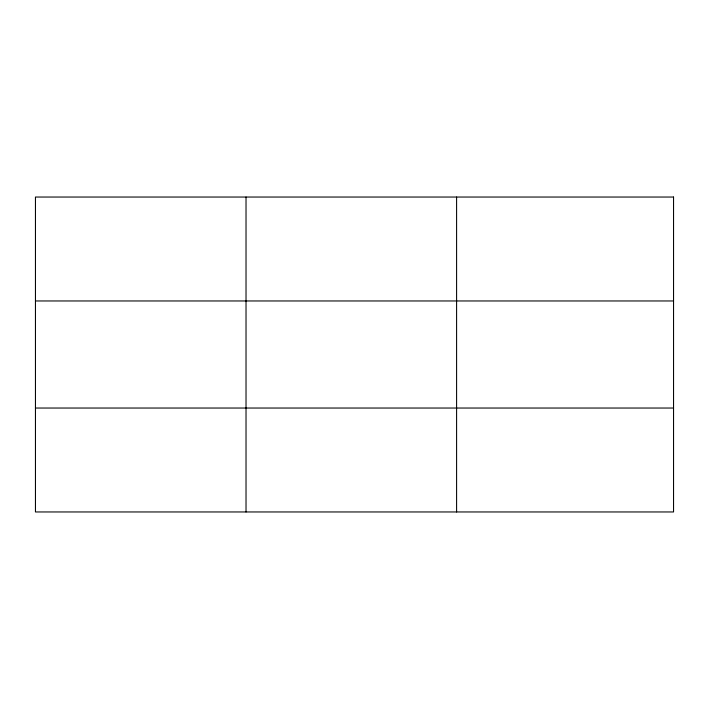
<?xml version="1.0" encoding="UTF-8"?>
<svg xmlns="http://www.w3.org/2000/svg" width="709" height="709" viewBox="0 0 709 709"><rect width="100%" height="100%" fill="white"/><g stroke="black" fill="none" stroke-linecap="round" stroke-linejoin="round"><path stroke-width="1.06" d="M246.023 511.96L246.023 197.04M456.596 511.96L456.596 197.04M35.45 300.962L673.55 300.962M35.45 408.038L673.55 408.038M673.55 197.04L673.55 511.96L35.45 511.96L35.45 197.04L673.55 197.04"/></g></svg>
